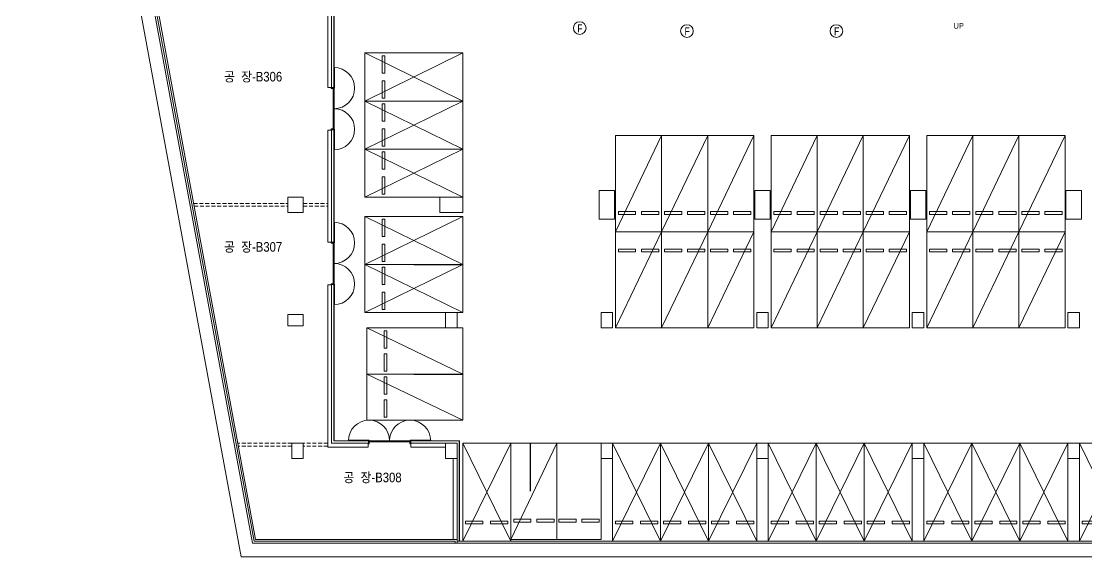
# Model space of a CAD drawing. Header units: millimetres. Extents: x 43806 to 399860, y -65551 to 59129.
# Drawn here: x 43806 to 99265, y -64774 to -36929 of the extents above; entities that cross this region are included whole.
import ezdxf
from ezdxf.enums import TextEntityAlignment as Align

# ---------------------------------------------------------------- set-up
doc = ezdxf.new("R2010")
doc.units = ezdxf.units.MM
doc.header["$LTSCALE"] = 400
doc.header["$MEASUREMENT"] = 0
doc.linetypes.add('광-XR-PLAN$0$HIDDEN', pattern=[0.375, 0.25, -0.125])
doc.layers.add('A', color=8, linetype='CONTINUOUS', lineweight=0)
doc.layers.add('만공차등 배관', color=4, linetype='CONTINUOUS')
doc.styles.add('CS', font='', dxfattribs={"height": 300})
doc.styles.add('HY울릉도M', font='')
doc.styles.get('CS').set_extended_font_data('HYwulM')
doc.styles.get('HY울릉도M').set_extended_font_data('HY울릉도M')

msp = doc.modelspace()

# ---------------------------------------------------------------- linework, layer by layer
at = {"layer": 'A', "ltscale": 2}
for p, q in [((43806, -2674), (55253, -64774)), ((49786, -31256), (55836, -64074)), ((49886, -31247), (55919, -63974)), ((49986, -31237), (56003, -63874)), ((59761, -35134), (59761, -40364)), ((59961, -35134), (59961, -40364)), ((60081, -40374), (60081, -35124)), ((60087, -40374), (60087, -35124)), ((59761, -40364), (59961, -40364)), ((59761, -42584), (59761, -48414)), ((59761, -42584), (59961, -42584)), ((59961, -42584), (59961, -48414)), ((60081, -48424), (60081, -42574)), ((60087, -48424), (60087, -42574)), ((77136, -42874), (74736, -47874)), ((79536, -42874), (77136, -47874)), ((81936, -42874), (79536, -47874)), ((85236, -42874), (82836, -47874)), ((87636, -42874), (85236, -47874)), ((90036, -42874), (87636, -47874)), ((93336, -42874), (90936, -47874)), ((95736, -42874), (93336, -47874)), ((98136, -42874), (95736, -47874)), ((73886, -45724), (74686, -45724)), ((73886, -47224), (73886, -45724)), ((74686, -45724), (74686, -47224)), ((81986, -45724), (82786, -45724)), ((81986, -47224), (81986, -45724)), ((82786, -45724), (82786, -47224)), ((90086, -45724), (90886, -45724)), ((90086, -47224), (90086, -45724)), ((90886, -45724), (90886, -47224)), ((98186, -45724), (98986, -45724)), ((98186, -47224), (98186, -45724)), ((98986, -45724), (98986, -47224)), ((57686, -46074), (58486, -46074)), ((57686, -46874), (57686, -46074)), ((58486, -46074), (58486, -46874)), ((66786, -46074), (65586, -46074)), ((65586, -46074), (65586, -46874)), ((66786, -46874), (66786, -46074)), ((58486, -46874), (57686, -46874)), ((65586, -46874), (66786, -46874)), ((74686, -47224), (73886, -47224)), ((82786, -47224), (81986, -47224)), ((90886, -47224), (90086, -47224)), ((98986, -47224), (98186, -47224)), ((74736, -52874), (77136, -47874)), ((77136, -52874), (79536, -47874)), ((79536, -52874), (81936, -47874)), ((82836, -52874), (85236, -47874)), ((85236, -52874), (87636, -47874)), ((87636, -52874), (90036, -47874)), ((90936, -52874), (93336, -47874)), ((93336, -52874), (95736, -47874)), ((95736, -52874), (98136, -47874)), ((59761, -48414), (59961, -48414)), ((59761, -50634), (59761, -59074)), ((59761, -50634), (59961, -50634)), ((59961, -50634), (59961, -58874)), ((60081, -58754), (60081, -50624)), ((60087, -58748), (60087, -50624)), ((65886, -52074), (66486, -52074)), ((65886, -52874), (65886, -52074)), ((66486, -52074), (66486, -52874)), ((73986, -52074), (74586, -52074)), ((73986, -52874), (73986, -52074)), ((74586, -52074), (74586, -52874)), ((82086, -52074), (82686, -52074)), ((82086, -52874), (82086, -52074)), ((82686, -52074), (82686, -52874)), ((90186, -52074), (90786, -52074)), ((90186, -52874), (90186, -52074)), ((90786, -52074), (90786, -52874)), ((98286, -52074), (98886, -52074)), ((98286, -52874), (98286, -52074)), ((98886, -52074), (98886, -52874)), ((57686, -52174), (58486, -52174)), ((57686, -52774), (57686, -52174)), ((58486, -52174), (58486, -52774)), ((58486, -52774), (57686, -52774)), ((66786, -55274), (61786, -52874)), ((66486, -52874), (65886, -52874)), ((74586, -52874), (73986, -52874)), ((82686, -52874), (82086, -52874)), ((90786, -52874), (90186, -52874)), ((98886, -52874), (98286, -52874)), ((66786, -57674), (61786, -55274)), ((61882, -58754), (60081, -58754)), ((61882, -58748), (60087, -58748)), ((66612, -58748), (64076, -58748)), ((66606, -58754), (64076, -58754)), ((66606, -63974), (66606, -58754)), ((66612, -63974), (66612, -58748)), ((58486, -58874), (57886, -58874)), ((57886, -58874), (57886, -59674)), ((58486, -59674), (58486, -58874)), ((61866, -59074), (59761, -59074)), ((61866, -58874), (59961, -58874)), ((61866, -59074), (61866, -58874)), ((65886, -58874), (64086, -58874)), ((64086, -59074), (64086, -58874)), ((65886, -59074), (64086, -59074)), ((65886, -58874), (66486, -58874)), ((65886, -59674), (65886, -58874)), ((66486, -58874), (66486, -59674)), ((71686, -58874), (69286, -63874)), ((73986, -58874), (74586, -58874)), ((73986, -59674), (73986, -58874)), ((74586, -58874), (74586, -59674)), ((82086, -58874), (82686, -58874)), ((82086, -59674), (82086, -58874)), ((82686, -58874), (82686, -59674)), ((90186, -58874), (90786, -58874)), ((90186, -59674), (90186, -58874)), ((90786, -58874), (90786, -59674)), ((98286, -58874), (98886, -58874)), ((98286, -59674), (98286, -58874)), ((98886, -58874), (98886, -59674)), ((57886, -59674), (58486, -59674)), ((66486, -59674), (65886, -59674)), ((66286, -59674), (66286, -63874)), ((66486, -59674), (66486, -63874)), ((74586, -59674), (73986, -59674)), ((82686, -59674), (82086, -59674)), ((90786, -59674), (90186, -59674)), ((98886, -59674), (98286, -59674)), ((55836, -64074), (119486, -64074)), ((55919, -63974), (66386, -63974)), ((56003, -63874), (66486, -63874)), ((66386, -63974), (66386, -64074)), ((66486, -63874), (66486, -64074)), ((66486, -63974), (110486, -63974)), ((55253, -64774), (119486, -64774))]:
    msp.add_line(p, q, dxfattribs=at)
at = {"layer": 'A'}
for p, q in [((66786, -38574), (61686, -41074)), ((66786, -41074), (61686, -38574)), ((61686, -41074), (61686, -38574)), ((61686, -38574), (66786, -38574)), ((62586, -39624), (62586, -38724)), ((62586, -38724), (62736, -38724)), ((62736, -38724), (62736, -39624)), ((66786, -38574), (66786, -41074)), ((60087, -40404), (60087, -39334)), ((60087, -39334), (60117, -39334)), ((60117, -39334), (60117, -40404)), ((62736, -39624), (62586, -39624)), ((59927, -40419), (59927, -40374)), ((59927, -40374), (60087, -40374)), ((60042, -40419), (59927, -40419)), ((60087, -40404), (60042, -40404)), ((60042, -40404), (60042, -40419)), ((60042, -40419), (60042, -42529)), ((60087, -40374), (60087, -40404)), ((60087, -42544), (60087, -40404)), ((60117, -40404), (60087, -40404)), ((62736, -40024), (62586, -40024)), ((62586, -40024), (62586, -40924)), ((62736, -40924), (62736, -40024)), ((62586, -40924), (62736, -40924)), ((66786, -41074), (61686, -43574)), ((66786, -43574), (61686, -41074)), ((61686, -43574), (61686, -41074)), ((61686, -41074), (66786, -41074)), ((66786, -41074), (61686, -41074)), ((62586, -42124), (62586, -41224)), ((62586, -41224), (62736, -41224)), ((62736, -41224), (62736, -42124)), ((66786, -41074), (66786, -43574)), ((62736, -42124), (62586, -42124)), ((59927, -42529), (59927, -42574)), ((60042, -42529), (59927, -42529)), ((59927, -42574), (60087, -42574)), ((60042, -42544), (60042, -42529)), ((60087, -42544), (60042, -42544)), ((60087, -42574), (60087, -42544)), ((60117, -42544), (60087, -42544)), ((60087, -42544), (60087, -43614)), ((60117, -43614), (60117, -42544)), ((62736, -42524), (62586, -42524)), ((62586, -42524), (62586, -43424)), ((62736, -43424), (62736, -42524)), ((77136, -42874), (74736, -42874)), ((74736, -42874), (74736, -47874)), ((77136, -47874), (77136, -42874)), ((79536, -42874), (77136, -42874)), ((77136, -42874), (77136, -47874)), ((79536, -47874), (79536, -42874)), ((81936, -42874), (79536, -42874)), ((79536, -42874), (79536, -47874)), ((81936, -47874), (81936, -42874)), ((85236, -42874), (82836, -42874)), ((82836, -42874), (82836, -47874)), ((85236, -47874), (85236, -42874)), ((87636, -42874), (85236, -42874)), ((85236, -42874), (85236, -47874)), ((87636, -47874), (87636, -42874)), ((90036, -42874), (87636, -42874)), ((87636, -42874), (87636, -47874)), ((90036, -47874), (90036, -42874)), ((93336, -42874), (90936, -42874)), ((90936, -42874), (90936, -47874)), ((93336, -47874), (93336, -42874)), ((95736, -42874), (93336, -42874)), ((93336, -42874), (93336, -47874)), ((95736, -47874), (95736, -42874)), ((98136, -42874), (95736, -42874)), ((95736, -42874), (95736, -47874)), ((98136, -47874), (98136, -42874)), ((60087, -43614), (60117, -43614)), ((66786, -43574), (61686, -46074)), ((66786, -46074), (61686, -43574)), ((61686, -46074), (61686, -43574)), ((61686, -43574), (66786, -43574)), ((66786, -43574), (61686, -43574)), ((62586, -43424), (62736, -43424)), ((62586, -44624), (62586, -43724)), ((62586, -43724), (62736, -43724)), ((62736, -43724), (62736, -44624)), ((66786, -43574), (66786, -46074)), ((62736, -44624), (62586, -44624)), ((62736, -45024), (62586, -45024)), ((62586, -45024), (62586, -45924)), ((62736, -45924), (62736, -45024)), ((62586, -45924), (62736, -45924)), ((66786, -46074), (61686, -46074)), ((66786, -47074), (61686, -49574)), ((66786, -49574), (61686, -47074)), ((61686, -49574), (61686, -47074)), ((61686, -47074), (66786, -47074)), ((66786, -47074), (66786, -49574)), ((74886, -46824), (75786, -46824)), ((74886, -46974), (74886, -46824)), ((75786, -46974), (74886, -46974)), ((75786, -46824), (75786, -46974)), ((76986, -46824), (76086, -46824)), ((76086, -46824), (76086, -46974)), ((76086, -46974), (76986, -46974)), ((76986, -46974), (76986, -46824)), ((77286, -46824), (78186, -46824)), ((77286, -46974), (77286, -46824)), ((78186, -46974), (77286, -46974)), ((78186, -46824), (78186, -46974)), ((79386, -46824), (78486, -46824)), ((78486, -46824), (78486, -46974)), ((78486, -46974), (79386, -46974)), ((79386, -46974), (79386, -46824)), ((79686, -46824), (80586, -46824)), ((79686, -46974), (79686, -46824)), ((80586, -46974), (79686, -46974)), ((80586, -46824), (80586, -46974)), ((81786, -46824), (80886, -46824)), ((80886, -46824), (80886, -46974)), ((80886, -46974), (81786, -46974)), ((81786, -46974), (81786, -46824)), ((82986, -46824), (83886, -46824)), ((82986, -46974), (82986, -46824)), ((83886, -46974), (82986, -46974)), ((83886, -46824), (83886, -46974)), ((85086, -46824), (84186, -46824)), ((84186, -46824), (84186, -46974)), ((84186, -46974), (85086, -46974)), ((85086, -46974), (85086, -46824)), ((85386, -46824), (86286, -46824)), ((85386, -46974), (85386, -46824)), ((86286, -46974), (85386, -46974)), ((86286, -46824), (86286, -46974)), ((87486, -46824), (86586, -46824)), ((86586, -46824), (86586, -46974)), ((86586, -46974), (87486, -46974)), ((87486, -46974), (87486, -46824)), ((87786, -46824), (88686, -46824)), ((87786, -46974), (87786, -46824)), ((88686, -46974), (87786, -46974)), ((88686, -46824), (88686, -46974)), ((89886, -46824), (88986, -46824)), ((88986, -46824), (88986, -46974)), ((88986, -46974), (89886, -46974)), ((89886, -46974), (89886, -46824)), ((91086, -46824), (91986, -46824)), ((91086, -46974), (91086, -46824)), ((91986, -46974), (91086, -46974)), ((91986, -46824), (91986, -46974)), ((93186, -46824), (92286, -46824)), ((92286, -46824), (92286, -46974)), ((92286, -46974), (93186, -46974)), ((93186, -46974), (93186, -46824)), ((93486, -46824), (94386, -46824)), ((93486, -46974), (93486, -46824)), ((94386, -46974), (93486, -46974)), ((94386, -46824), (94386, -46974)), ((95586, -46824), (94686, -46824)), ((94686, -46824), (94686, -46974)), ((94686, -46974), (95586, -46974)), ((95586, -46974), (95586, -46824)), ((95886, -46824), (96786, -46824)), ((95886, -46974), (95886, -46824)), ((96786, -46974), (95886, -46974)), ((96786, -46824), (96786, -46974)), ((97986, -46824), (97086, -46824)), ((97086, -46824), (97086, -46974)), ((97086, -46974), (97986, -46974)), ((97986, -46974), (97986, -46824)), ((60087, -48454), (60087, -47384)), ((60087, -47384), (60117, -47384)), ((60117, -47384), (60117, -48454)), ((62586, -48124), (62586, -47224)), ((62586, -47224), (62736, -47224)), ((62736, -47224), (62736, -48124)), ((62736, -48124), (62586, -48124)), ((74736, -47874), (77136, -47874)), ((77136, -47874), (74736, -47874)), ((74736, -47874), (74736, -52874)), ((77136, -47874), (79536, -47874)), ((79536, -47874), (77136, -47874)), ((77136, -47874), (77136, -52874)), ((77136, -52874), (77136, -47874)), ((79536, -47874), (81936, -47874)), ((81936, -47874), (79536, -47874)), ((79536, -47874), (79536, -52874)), ((79536, -52874), (79536, -47874)), ((81936, -52874), (81936, -47874)), ((82836, -47874), (85236, -47874)), ((85236, -47874), (82836, -47874)), ((82836, -47874), (82836, -52874)), ((85236, -47874), (87636, -47874)), ((87636, -47874), (85236, -47874)), ((85236, -47874), (85236, -52874)), ((85236, -52874), (85236, -47874)), ((87636, -47874), (90036, -47874)), ((90036, -47874), (87636, -47874)), ((87636, -47874), (87636, -52874)), ((87636, -52874), (87636, -47874)), ((90036, -52874), (90036, -47874)), ((90936, -47874), (93336, -47874)), ((93336, -47874), (90936, -47874)), ((90936, -47874), (90936, -52874)), ((93336, -47874), (95736, -47874)), ((95736, -47874), (93336, -47874)), ((93336, -47874), (93336, -52874)), ((93336, -52874), (93336, -47874)), ((95736, -47874), (98136, -47874)), ((98136, -47874), (95736, -47874)), ((95736, -47874), (95736, -52874)), ((95736, -52874), (95736, -47874)), ((98136, -52874), (98136, -47874)), ((59927, -48469), (59927, -48424)), ((59927, -48424), (60087, -48424)), ((60042, -48469), (59927, -48469)), ((60087, -48454), (60042, -48454)), ((60042, -48454), (60042, -48469)), ((60042, -48469), (60042, -50579)), ((60087, -48424), (60087, -48454)), ((60087, -50594), (60087, -48454)), ((60117, -48454), (60087, -48454)), ((62736, -48524), (62586, -48524)), ((62586, -48524), (62586, -49424)), ((62736, -49424), (62736, -48524)), ((75786, -48774), (74886, -48774)), ((74886, -48774), (74886, -48924)), ((75786, -48924), (75786, -48774)), ((76086, -48924), (76086, -48774)), ((76086, -48774), (76986, -48774)), ((76986, -48774), (76986, -48924)), ((78186, -48774), (77286, -48774)), ((77286, -48774), (77286, -48924)), ((78186, -48924), (78186, -48774)), ((78486, -48924), (78486, -48774)), ((78486, -48774), (79386, -48774)), ((79386, -48774), (79386, -48924)), ((80586, -48774), (79686, -48774)), ((79686, -48774), (79686, -48924)), ((80586, -48924), (80586, -48774)), ((80886, -48924), (80886, -48774)), ((80886, -48774), (81786, -48774)), ((81786, -48774), (81786, -48924)), ((83886, -48774), (82986, -48774)), ((82986, -48774), (82986, -48924)), ((83886, -48924), (83886, -48774)), ((84186, -48924), (84186, -48774)), ((84186, -48774), (85086, -48774)), ((85086, -48774), (85086, -48924)), ((86286, -48774), (85386, -48774)), ((85386, -48774), (85386, -48924)), ((86286, -48924), (86286, -48774)), ((86586, -48924), (86586, -48774)), ((86586, -48774), (87486, -48774)), ((87486, -48774), (87486, -48924)), ((88686, -48774), (87786, -48774)), ((87786, -48774), (87786, -48924)), ((88686, -48924), (88686, -48774)), ((88986, -48924), (88986, -48774)), ((88986, -48774), (89886, -48774)), ((89886, -48774), (89886, -48924)), ((91986, -48774), (91086, -48774)), ((91086, -48774), (91086, -48924)), ((91986, -48924), (91986, -48774)), ((92286, -48924), (92286, -48774)), ((92286, -48774), (93186, -48774)), ((93186, -48774), (93186, -48924)), ((94386, -48774), (93486, -48774)), ((93486, -48774), (93486, -48924)), ((94386, -48924), (94386, -48774)), ((94686, -48924), (94686, -48774)), ((94686, -48774), (95586, -48774)), ((95586, -48774), (95586, -48924)), ((96786, -48774), (95886, -48774)), ((95886, -48774), (95886, -48924)), ((96786, -48924), (96786, -48774)), ((97086, -48924), (97086, -48774)), ((97086, -48774), (97986, -48774)), ((97986, -48774), (97986, -48924)), ((74886, -48924), (75786, -48924)), ((76986, -48924), (76086, -48924)), ((77286, -48924), (78186, -48924)), ((79386, -48924), (78486, -48924)), ((79686, -48924), (80586, -48924)), ((81786, -48924), (80886, -48924)), ((82986, -48924), (83886, -48924)), ((85086, -48924), (84186, -48924)), ((85386, -48924), (86286, -48924)), ((87486, -48924), (86586, -48924)), ((87786, -48924), (88686, -48924)), ((89886, -48924), (88986, -48924)), ((91086, -48924), (91986, -48924)), ((93186, -48924), (92286, -48924)), ((93486, -48924), (94386, -48924)), ((95586, -48924), (94686, -48924)), ((95886, -48924), (96786, -48924)), ((97986, -48924), (97086, -48924)), ((66786, -49574), (61686, -52074)), ((66786, -52074), (61686, -49574)), ((61686, -52074), (61686, -49574)), ((61686, -49574), (66786, -49574)), ((66786, -49574), (61686, -49574)), ((62586, -49424), (62736, -49424)), ((62586, -50624), (62586, -49724)), ((62586, -49724), (62736, -49724)), ((62736, -49724), (62736, -50624)), ((66786, -49574), (66786, -52074)), ((59927, -50579), (59927, -50624)), ((60042, -50579), (59927, -50579)), ((59927, -50624), (60087, -50624)), ((60042, -50594), (60042, -50579)), ((60087, -50594), (60042, -50594)), ((60087, -50624), (60087, -50594)), ((60117, -50594), (60087, -50594)), ((60087, -50594), (60087, -51664)), ((60117, -51664), (60117, -50594)), ((62736, -50624), (62586, -50624)), ((62736, -51024), (62586, -51024)), ((62586, -51024), (62586, -51924)), ((62736, -51924), (62736, -51024)), ((60087, -51664), (60117, -51664)), ((66786, -52074), (61686, -52074)), ((62586, -51924), (62736, -51924)), ((61786, -52874), (61786, -55274)), ((66786, -52874), (61786, -52874)), ((62686, -53924), (62686, -53024)), ((62686, -53024), (62836, -53024)), ((62836, -53024), (62836, -53924)), ((66786, -55274), (66786, -52874)), ((74736, -52874), (77136, -52874)), ((77136, -52874), (79536, -52874)), ((79536, -52874), (81936, -52874)), ((82836, -52874), (85236, -52874)), ((85236, -52874), (87636, -52874)), ((87636, -52874), (90036, -52874)), ((90936, -52874), (93336, -52874)), ((93336, -52874), (95736, -52874)), ((95736, -52874), (98136, -52874)), ((62836, -53924), (62686, -53924)), ((62836, -54224), (62686, -54224)), ((62686, -54224), (62686, -55124)), ((62836, -55124), (62836, -54224)), ((61786, -55274), (61786, -57674)), ((66786, -55274), (61786, -55274)), ((61786, -55274), (66786, -55274)), ((62686, -55124), (62836, -55124)), ((62686, -56324), (62686, -55424)), ((62686, -55424), (62836, -55424)), ((62836, -55424), (62836, -56324)), ((66786, -57674), (66786, -55274)), ((62836, -56324), (62686, -56324)), ((62836, -56624), (62686, -56624)), ((62686, -56624), (62686, -57524)), ((62836, -57524), (62836, -56624)), ((61786, -57674), (66786, -57674)), ((62686, -57524), (62836, -57524)), ((60836, -58748), (60836, -58718)), ((60836, -58718), (61906, -58718)), ((61906, -58748), (60836, -58748)), ((61876, -58908), (61876, -58748)), ((61876, -58748), (61906, -58748)), ((61906, -58718), (61906, -58748)), ((64046, -58748), (61906, -58748)), ((61906, -58748), (61906, -58793)), ((64046, -58718), (64046, -58748)), ((65116, -58718), (64046, -58718)), ((64076, -58748), (64046, -58748)), ((64046, -58748), (64046, -58793)), ((64046, -58748), (65116, -58748)), ((64076, -58908), (64076, -58748)), ((65116, -58748), (65116, -58718)), ((61921, -58908), (61876, -58908)), ((61906, -58793), (61921, -58793)), ((61921, -58793), (64031, -58793)), ((61921, -58793), (61921, -58908)), ((64046, -58793), (64031, -58793)), ((64031, -58793), (64031, -58908)), ((64031, -58908), (64076, -58908)), ((66786, -58874), (69286, -63974)), ((69286, -58874), (66786, -63974)), ((66786, -63974), (66786, -58874)), ((66786, -58874), (69286, -58874)), ((69286, -58874), (69286, -63974)), ((71686, -58874), (69286, -58874)), ((69286, -58874), (69286, -63874)), ((71686, -63874), (71686, -58874)), ((73986, -58874), (71686, -58874)), ((71686, -58874), (71686, -63874)), ((73986, -63874), (73986, -58874)), ((74586, -58874), (77086, -63974)), ((77086, -58874), (74586, -63974)), ((74586, -63974), (74586, -58874)), ((74586, -58874), (77086, -58874)), ((77086, -58874), (77086, -63974)), ((77086, -58874), (79586, -63974)), ((79586, -58874), (77086, -63974)), ((77086, -63974), (77086, -58874)), ((77086, -58874), (79586, -58874)), ((79586, -58874), (79586, -63974)), ((79586, -58874), (82086, -63974)), ((82086, -58874), (79586, -63974)), ((79586, -63974), (79586, -58874)), ((79586, -58874), (82086, -58874)), ((82086, -58874), (82086, -63974)), ((82686, -58874), (85186, -63974)), ((85186, -58874), (82686, -63974)), ((82686, -63974), (82686, -58874)), ((82686, -58874), (85186, -58874)), ((85186, -58874), (85186, -63974)), ((85186, -58874), (87686, -63974)), ((87686, -58874), (85186, -63974)), ((85186, -63974), (85186, -58874)), ((85186, -58874), (87686, -58874)), ((87686, -58874), (87686, -63974)), ((87686, -58874), (90186, -63974)), ((90186, -58874), (87686, -63974)), ((87686, -63974), (87686, -58874)), ((87686, -58874), (90186, -58874)), ((90186, -58874), (90186, -63974)), ((90786, -58874), (93286, -63974)), ((93286, -58874), (90786, -63974)), ((90786, -63974), (90786, -58874)), ((90786, -58874), (93286, -58874)), ((93286, -58874), (93286, -63974)), ((93286, -58874), (95786, -63974)), ((95786, -58874), (93286, -63974)), ((93286, -63974), (93286, -58874)), ((93286, -58874), (95786, -58874)), ((95786, -58874), (95786, -63974)), ((95786, -58874), (98286, -63974)), ((98286, -58874), (95786, -63974)), ((95786, -63974), (95786, -58874)), ((95786, -58874), (98286, -58874)), ((98286, -58874), (98286, -63974)), ((98886, -58874), (101386, -63974)), ((101386, -58874), (98886, -63974)), ((98886, -63974), (98886, -58874)), ((98886, -58874), (101386, -58874)), ((66936, -62924), (67836, -62924)), ((66936, -63074), (66936, -62924)), ((67836, -63074), (66936, -63074)), ((67836, -62924), (67836, -63074)), ((69136, -62924), (68236, -62924)), ((68236, -62924), (68236, -63074)), ((68236, -63074), (69136, -63074)), ((69136, -63074), (69136, -62924)), ((69436, -62824), (70336, -62824)), ((69436, -62974), (69436, -62824)), ((70336, -62974), (69436, -62974)), ((70336, -62824), (70336, -62974)), ((71536, -62824), (70636, -62824)), ((70636, -62824), (70636, -62974)), ((70636, -62974), (71536, -62974)), ((71536, -62974), (71536, -62824)), ((71786, -62824), (72686, -62824)), ((71786, -62974), (71786, -62824)), ((72686, -62974), (71786, -62974)), ((72686, -62824), (72686, -62974)), ((73886, -62824), (72986, -62824)), ((72986, -62824), (72986, -62974)), ((72986, -62974), (73886, -62974)), ((73886, -62974), (73886, -62824)), ((74736, -62924), (75636, -62924)), ((74736, -63074), (74736, -62924)), ((75636, -63074), (74736, -63074)), ((75636, -62924), (75636, -63074)), ((76936, -62924), (76036, -62924)), ((76036, -62924), (76036, -63074)), ((76036, -63074), (76936, -63074)), ((76936, -63074), (76936, -62924)), ((77236, -62924), (78136, -62924)), ((77236, -63074), (77236, -62924)), ((78136, -63074), (77236, -63074)), ((78136, -62924), (78136, -63074)), ((79436, -62924), (78536, -62924)), ((78536, -62924), (78536, -63074)), ((78536, -63074), (79436, -63074)), ((79436, -63074), (79436, -62924)), ((79736, -62924), (80636, -62924)), ((79736, -63074), (79736, -62924)), ((80636, -63074), (79736, -63074)), ((80636, -62924), (80636, -63074)), ((81936, -62924), (81036, -62924)), ((81036, -62924), (81036, -63074)), ((81036, -63074), (81936, -63074)), ((81936, -63074), (81936, -62924)), ((82836, -62924), (83736, -62924)), ((82836, -63074), (82836, -62924)), ((83736, -63074), (82836, -63074)), ((83736, -62924), (83736, -63074)), ((85036, -62924), (84136, -62924)), ((84136, -62924), (84136, -63074)), ((84136, -63074), (85036, -63074)), ((85036, -63074), (85036, -62924)), ((85336, -62924), (86236, -62924)), ((85336, -63074), (85336, -62924)), ((86236, -63074), (85336, -63074)), ((86236, -62924), (86236, -63074)), ((87536, -62924), (86636, -62924)), ((86636, -62924), (86636, -63074)), ((86636, -63074), (87536, -63074)), ((87536, -63074), (87536, -62924)), ((87836, -62924), (88736, -62924)), ((87836, -63074), (87836, -62924)), ((88736, -63074), (87836, -63074)), ((88736, -62924), (88736, -63074)), ((90036, -62924), (89136, -62924)), ((89136, -62924), (89136, -63074)), ((89136, -63074), (90036, -63074)), ((90036, -63074), (90036, -62924)), ((90936, -62924), (91836, -62924)), ((90936, -63074), (90936, -62924)), ((91836, -63074), (90936, -63074)), ((91836, -62924), (91836, -63074)), ((93136, -62924), (92236, -62924)), ((92236, -62924), (92236, -63074)), ((92236, -63074), (93136, -63074)), ((93136, -63074), (93136, -62924)), ((93436, -62924), (94336, -62924)), ((93436, -63074), (93436, -62924)), ((94336, -63074), (93436, -63074)), ((94336, -62924), (94336, -63074)), ((95636, -62924), (94736, -62924)), ((94736, -62924), (94736, -63074)), ((94736, -63074), (95636, -63074)), ((95636, -63074), (95636, -62924)), ((95936, -62924), (96836, -62924)), ((95936, -63074), (95936, -62924)), ((96836, -63074), (95936, -63074)), ((96836, -62924), (96836, -63074)), ((98136, -62924), (97236, -62924)), ((97236, -62924), (97236, -63074)), ((97236, -63074), (98136, -63074)), ((98136, -63074), (98136, -62924)), ((99036, -62924), (99936, -62924)), ((99036, -63074), (99036, -62924)), ((99936, -63074), (99036, -63074)), ((69286, -63974), (66786, -63974)), ((69286, -63874), (71686, -63874)), ((71686, -63874), (73986, -63874)), ((77086, -63974), (74586, -63974)), ((79586, -63974), (77086, -63974)), ((82086, -63974), (79586, -63974)), ((85186, -63974), (82686, -63974)), ((87686, -63974), (85186, -63974)), ((90186, -63974), (87686, -63974)), ((93286, -63974), (90786, -63974)), ((95786, -63974), (93286, -63974)), ((98286, -63974), (95786, -63974)), ((101386, -63974), (98886, -63974))]:
    msp.add_line(p, q, dxfattribs=at)
at = {"layer": 'A', "linetype": '광-XR-PLAN$0$HIDDEN', "ltscale": 2}
for p, q in [((52781, -46399), (57686, -46399)), ((52809, -46549), (57686, -46549)), ((58486, -46399), (59761, -46399)), ((58486, -46549), (59761, -46549)), ((57886, -58874), (55081, -58874)), ((57886, -59024), (55109, -59024)), ((59761, -58874), (58486, -58874)), ((59761, -59024), (58486, -59024))]:
    msp.add_line(p, q, dxfattribs=at)
at = {"layer": 'A'}
for centre in [(72874, -37284), (78457, -37434), (86236, -37434)]:
    msp.add_circle(centre, 330, dxfattribs=at)
for centre, start, end in [((60087, -40404), 270, 90), ((60087, -42544), 270, 90), ((60087, -48454), 270, 90), ((60087, -50594), 270, 90), ((61906, -58748), 0, 180), ((64046, -58748), 0, 180)]:
    msp.add_arc(centre, 1070, start, end, dxfattribs=at)
at = {"layer": '만공차등 배관', "linetype": 'Continuous', "ltscale": 2}
for points in [[(64236, -49574), (66786, -49574)], [(64236, -55274), (66786, -55274)], [(70286, -58874), (70286, -61374)]]:
    msp.add_lwpolyline(points, dxfattribs=at)

# ---------------------------------------------------------------- texts
at = {"layer": 'A'}
for s, height, style, width, p in [('F', 417, 'HY울릉도M', 0.8, (72885, -37506)), ('F', 417, 'HY울릉도M', 0.8, (78468, -37656)), ('F', 417, 'HY울릉도M', 0.8, (86247, -37656)), ('공  장-B306', 500, 'CS', 0.9, (55872, -40058)), ('공  장-B307', 500, 'CS', 0.9, (55872, -48912)), ('공  장-B308', 500, 'CS', 0.9, (62089, -60904))]:
    msp.add_text(s, height=height, dxfattribs=dict(at, style=style, width=width)).set_placement(p, align=Align.CENTER)
at = {"layer": 'A', "style": 'CS'}
msp.add_text('UP', height=300, dxfattribs=at).set_placement((92328, -37312))

doc.saveas('drawing.dxf')
